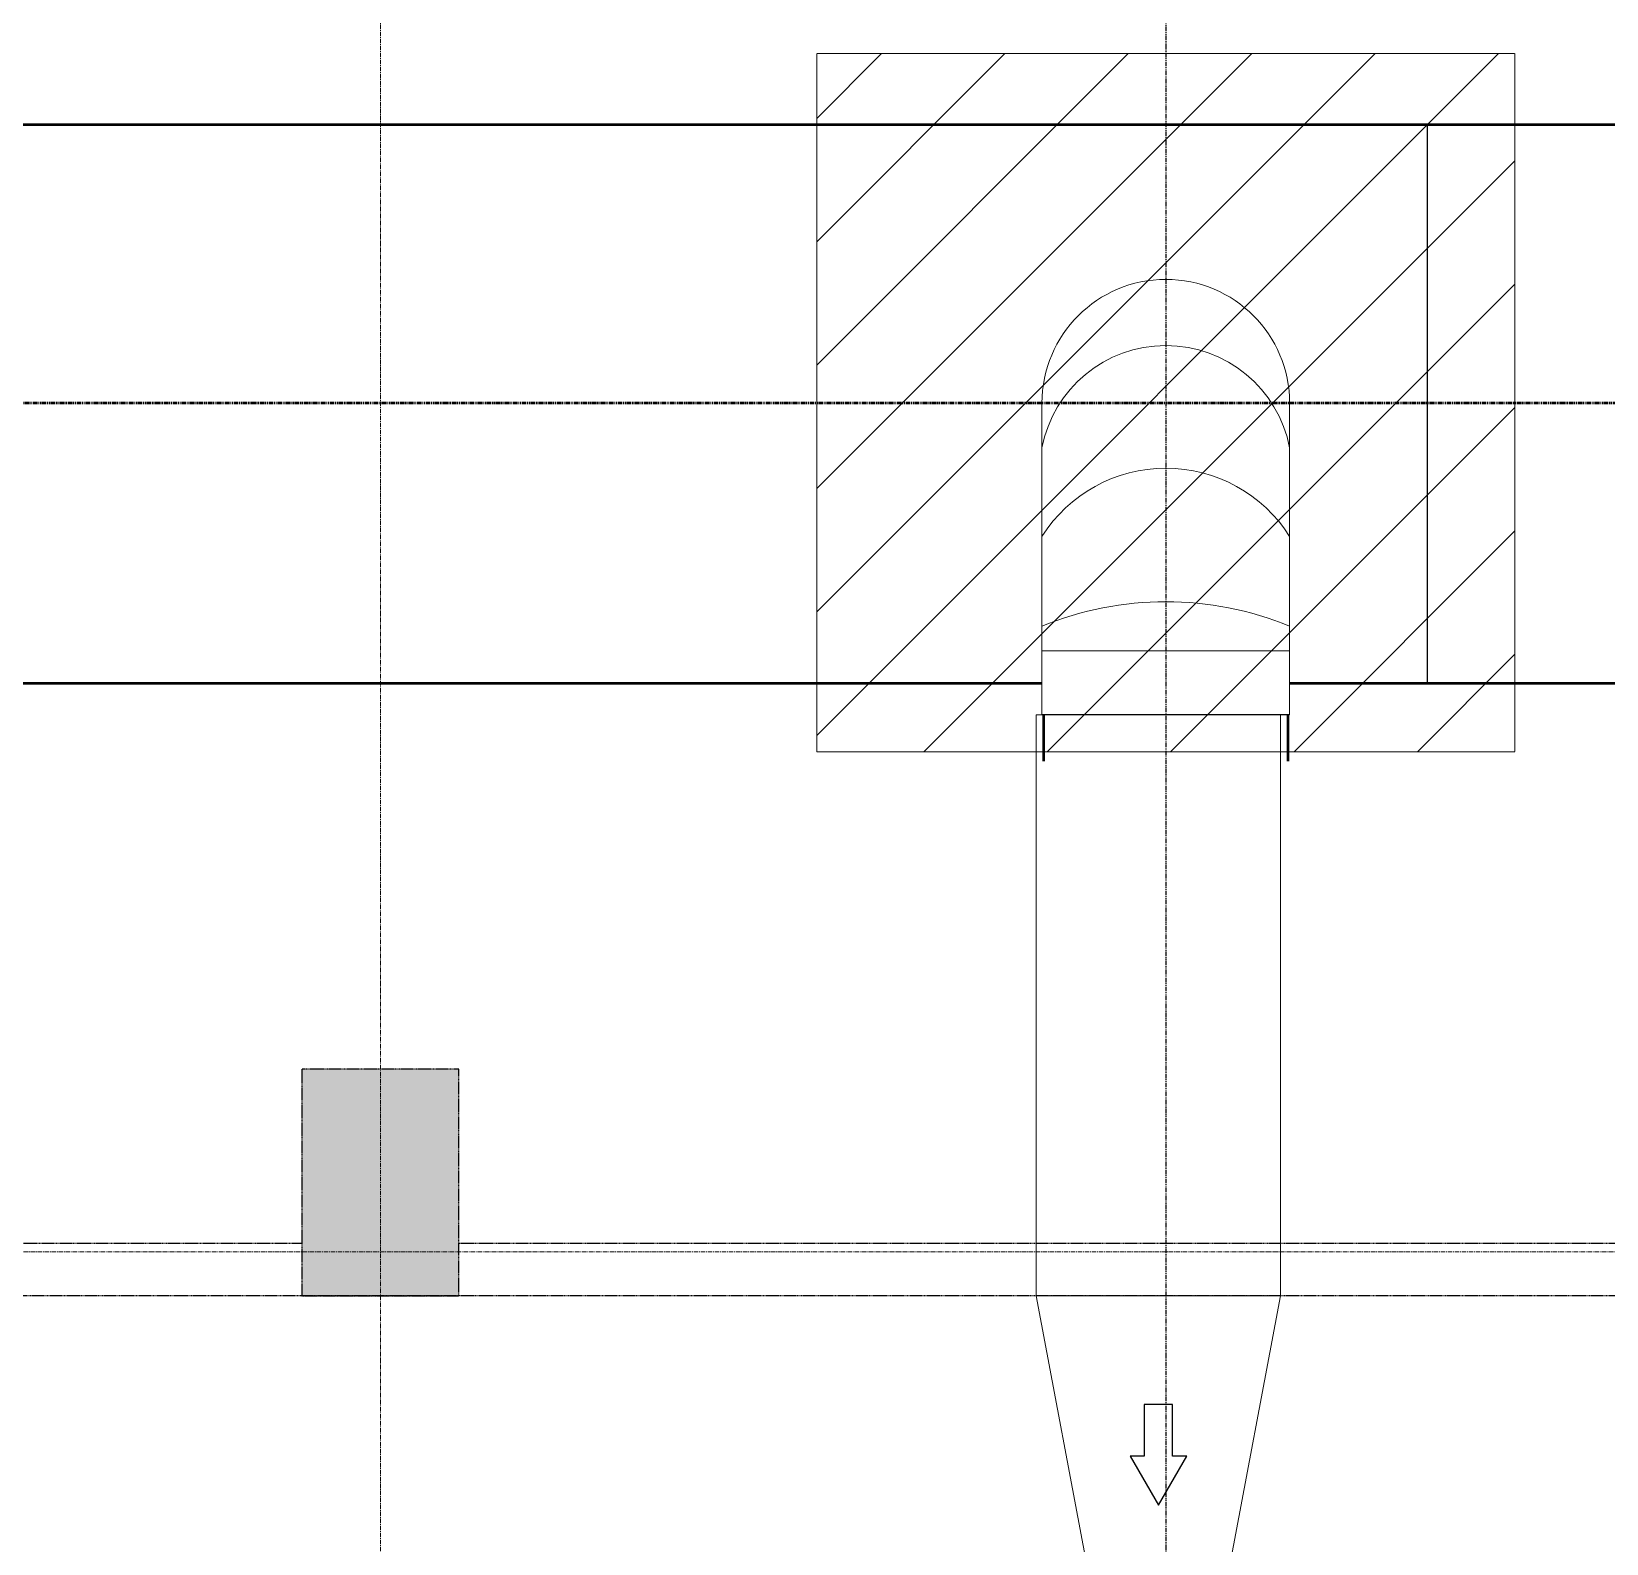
# Model space of a CAD drawing. Header units: inches. Extents: x 0 to 235202, y 0 to 361577.
# Drawn here: x 158502 to 163014, y 132606 to 136938 of the extents above; entities that cross this region are included whole.
import ezdxf
from ezdxf.enums import TextEntityAlignment as Align

# ---------------------------------------------------------------- set-up
doc = ezdxf.new("R2010")
doc.units = ezdxf.units.IN
doc.header["$MEASUREMENT"] = 0
for name, pattern in [('CENTER', [2, 1.25, -0.25, 0.25, -0.25]), ('HIDDEN', [0.375, 0.25, -0.125]), ('PHANTOM2', [1.25, 0.625, -0.125, 0.125, -0.125, 0.125, -0.125])]:
    doc.linetypes.add(name, pattern=pattern)
doc.layers.add('.5', color=8, linetype='Continuous', lineweight=0)
doc.layers.add('DIM', color=251, linetype='Continuous', lineweight=0)
for name, color, linetype in [('2', 2, 'HIDDEN'), ('GRID_TXT45', 4, 'Continuous'), ('M-X-BKGD', 8, 'Continuous'), ('steel elbow 90deg', 3, 'Continuous'), ('WINDOW ELEV', 3, 'Continuous')]:
    doc.layers.add(name, color=color, linetype=linetype)
doc.styles.add('SIMPLEX', font='simplex.shx')

# ---------------------------------------------------------------- blocks, each defined once
blk = doc.blocks.new('FLOOR PLAN REV 2')
at = {"layer": 'DIM', "linetype": 'HIDDEN', "lineweight": 25, "ltscale": 10}
h = blk.add_hatch(color=8, dxfattribs=at)
h.paths.add_polyline_path([(85251.4, 233792.2), (84801.4, 233792.2), (84801.4, 233142.2), (85251.4, 233142.2)])
h.paths.add_polyline_path([(89751.8, 233792.2), (89301.8, 233792.2), (89301.8, 233142.2), (89751.8, 233142.2)])
h.paths.add_polyline_path([(94251.8, 233792.2), (93801.8, 233792.2), (93801.8, 233142.2), (94251.8, 233142.2)])
at = {"layer": '.5', "color": 8, "linetype": 'CENTER', "ltscale": 10}
for p, q in [((85026.8, 216570.9), (85026.8, 247897.6)), ((118917.3, 233268.9), (54403.1, 233268.9))]:
    blk.add_line(p, q, dxfattribs=at)
at = {"color": 8, "linetype": 'PHANTOM2', "ltscale": 20}
blk.add_line((87276.8, 246052.7), (87276.8, 222708.1), dxfattribs=at)
at = {"layer": '2', "color": 8}
blk.add_line((88026.8, 234899.4), (88026.8, 236499.4), dxfattribs=at)
at = {"layer": 'DIM', "color": 8, "linetype": 'HIDDEN', "ltscale": 7}
for p, q in [((86276.8, 236701.2), (88276.8, 236701.2)), ((86276.8, 234701.2), (86276.8, 236701.2)), ((88276.8, 236701.2), (88276.8, 234701.2)), ((88276.8, 234701.2), (86276.8, 234701.2))]:
    blk.add_line(p, q, dxfattribs=at)
at = {"layer": 'DIM', "color": 8, "linetype": 'Continuous'}
for p, q in [((86276.8, 236515.7), (86462.2, 236701.2)), ((86276.8, 236162.2), (86815.8, 236701.2)), ((86276.8, 235808.6), (87169.4, 236701.2)), ((86276.8, 235455.1), (87522.9, 236701.2)), ((86276.8, 235101.5), (87876.5, 236701.2)), ((86276.8, 234748), (88230, 236701.2)), ((86583.6, 234701.2), (88276.8, 236394.4)), ((86937.1, 234701.2), (88276.8, 236040.9)), ((87290.7, 234701.2), (88276.8, 235687.3)), ((87644.2, 234701.2), (88276.8, 235333.8)), ((87997.8, 234701.2), (88276.8, 234980.2))]:
    blk.add_line(p, q, dxfattribs=at)
at = {"layer": 'DIM', "color": 8, "lineweight": 50}
for p, q in [((76026.8, 236497.7), (93726.6, 236497.7)), ((83131.6, 234897.7), (86922, 234897.7)), ((87631.6, 234897.7), (91422, 234897.7)), ((86926.8, 234806.4), (86926.8, 234674.3)), ((87626.8, 234806.4), (87626.8, 234674.3))]:
    blk.add_line(p, q, dxfattribs=at)
at = {"layer": 'DIM', "color": 8, "linetype": 'PHANTOM2', "lineweight": 50, "ltscale": 20}
blk.add_line((116619.5, 235699.4), (75601.8, 235699.4), dxfattribs=at)
at = {"layer": 'DIM', "color": 8}
for p, q in [((86922, 235699.5), (86922, 234806.4)), ((87631.6, 235699.5), (87631.6, 234806.4)), ((87631.6, 234989.9), (86922, 234989.9))]:
    blk.add_line(p, q, dxfattribs=at)
at = {"layer": 'DIM', "color": 8, "linetype": 'HIDDEN', "lineweight": 25, "ltscale": 10}
for p, q in [((85251.4, 233792.2), (84801.4, 233792.2)), ((84801.4, 233792.2), (84801.4, 233142.2)), ((85251.4, 233142.2), (85251.4, 233792.2)), ((84801.4, 233292.2), (80751.8, 233292.2)), ((89301.8, 233292.2), (85251.4, 233292.2)), ((111801.8, 233142.2), (75801.8, 233142.2)), ((84801.4, 233142.2), (85251.4, 233142.2))]:
    blk.add_line(p, q, dxfattribs=at)
at = {"layer": 'DIM', "color": 8}
for centre, radius, start, end in [((87276.8, 235699.5), 354.8, 0, 180), ((87276.8, 235503.3), 361.4, 10.9356, 169.0644), ((87276.8, 235094), 419.5, 32.2536, 147.7464), ((87276.8, 234203), 928, 67.5215, 112.4785)]:
    blk.add_arc(centre, radius, start, end, dxfattribs=at)
at = {"layer": 'steel elbow 90deg', "color": 8}
blk.add_line((87631.6, 234806.4), (86922, 234806.4), dxfattribs=at)
at = {"layer": 'GRID_TXT45', "color": 8, "style": 'SIMPLEX'}
for p in [(53803.1, 233267.6), (53803.1, 227018.5), (53803.1, 220768)]:
    blk.add_attdef('GRD_TXT', text='', height=450, rotation=180, dxfattribs=at).set_placement(p, align=Align.MIDDLE_CENTER)
blk = doc.blocks.new('PLAN REV 1')
at = {"color": 8}
for p, q in [((203150.6, 210079.5), (203069.6, 210079.5)), ((203069.6, 210079.5), (203069.6, 209931)), ((203150.6, 209931), (203150.6, 210079.5)), ((203069.6, 209931), (203029.1, 209931)), ((203029.1, 209931), (203110.1, 209790.4)), ((203110.1, 209790.4), (203191.1, 209931)), ((203191.1, 209931), (203150.6, 209931))]:
    blk.add_line(p, q, dxfattribs=at)
at = {"layer": 'DIM', "color": 8, "linetype": 'Continuous', "ltscale": 10}
for p, q in [((202760.1, 212054.5), (202760.1, 210390.3)), ((203460.1, 212054.5), (203460.1, 210390.3)), ((202760.1, 210390.3), (203460.1, 210390.3)), ((202760.1, 210390.3), (202910.1, 209594.1)), ((203460.1, 210390.3), (203310.1, 209594.1))]:
    blk.add_line(p, q, dxfattribs=at)
blk.add_lwpolyline([(202760.1, 212054.5), (203460.1, 212054.5)], dxfattribs=at)
at = {"layer": 'WINDOW ELEV', "color": 1}
blk.add_blockref('FLOOR PLAN REV 2', (115854.5, -22751.9), dxfattribs=at)

msp = doc.modelspace()

# ---------------------------------------------------------------- block references
at = {"layer": 'M-X-BKGD', "color": 8}
msp.add_blockref('PLAN REV 1', (-41380, -77074.9), dxfattribs=at)

doc.saveas('drawing.dxf')
